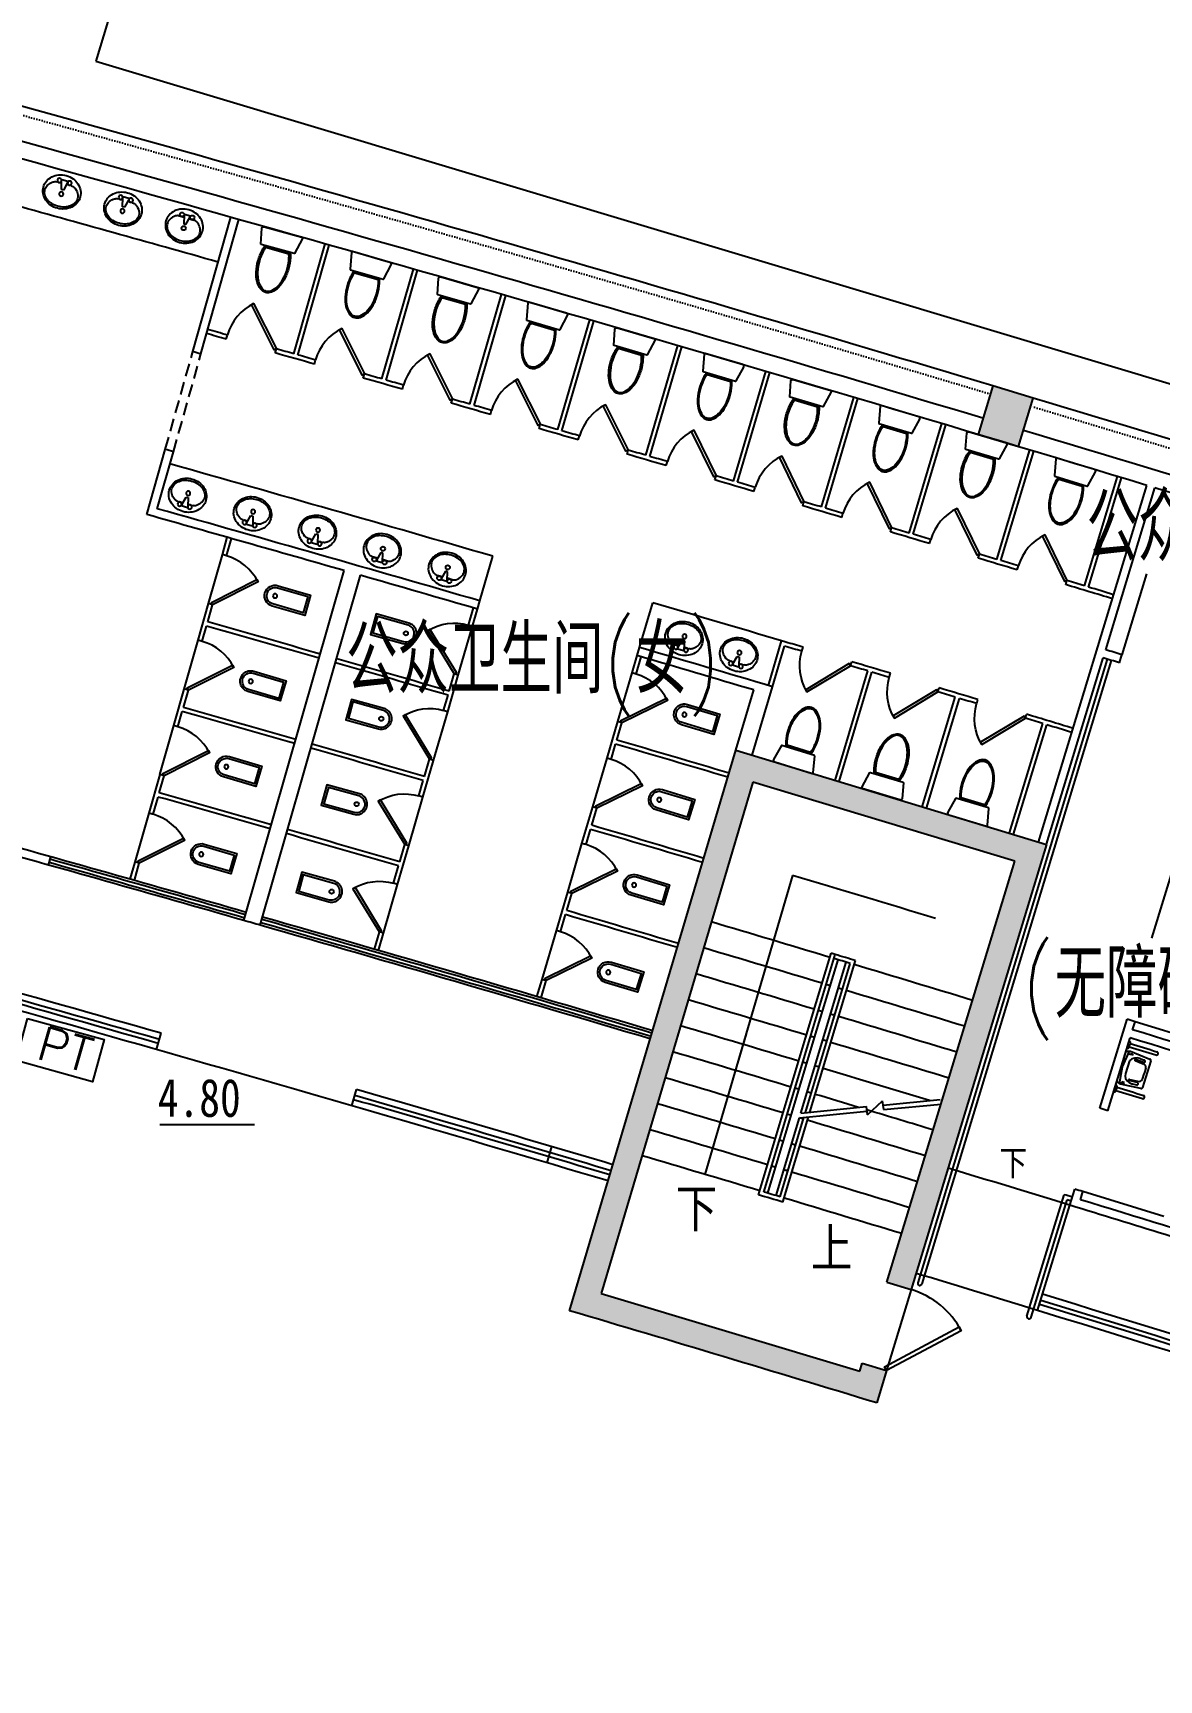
# Model space of a CAD drawing. Extents: x 23317406 to 24383751, y 42324270 to 43451021.
# Drawn here: x 23998117 to 24011418, y 43143351 to 43162812 of the extents above; entities that cross this region are included whole.
import ezdxf

# ---------------------------------------------------------------- set-up
doc = ezdxf.new("R2010")
doc.units = 0
doc.header["$MEASUREMENT"] = 0
doc.linetypes.add('DASHED', pattern=[0.75, 0.5, -0.25])
doc.linetypes.add('T-BW-SF$0$DOT2', pattern=[3.175, 0, -3.175])
doc.layers.get('0').update_dxf_attribs({"linetype": 'CONTINUOUS'})
for name, color, linetype in [('场地', 5, 'CONTINUOUS'), ('墙', 7, 'CONTINUOUS'), ('投影', 9, 'CONTINUOUS'), ('柱填充', 8, 'CONTINUOUS'), ('柱形', 7, 'CONTINUOUS'), ('标注', 7, 'CONTINUOUS'), ('栏杆', 146, 'CONTINUOUS'), ('楼梯', 5, 'CONTINUOUS'), ('汉字', 7, 'CONTINUOUS'), ('监控管线', 11, 'CONTINUOUS'), ('辅助件', 9, 'CONTINUOUS'), ('门禁管线', 6, 'CONTINUOUS'), ('门窗', 7, 'CONTINUOUS')]:
    doc.layers.add(name, color=color, linetype=linetype)
doc.styles.add('ATT', font='txt')
doc.styles.add('HZ', font='txt.shx', dxfattribs={"bigfont": 'hztxt.shx'})
doc.styles.add('KSHZ', font='ROMANS.shx', dxfattribs={"height": 800, "bigfont": 'dfhz.shx'})
doc.styles.add('Q1', font='SimSun.ttf', dxfattribs={"width": 0.8, "height": 450})

# ---------------------------------------------------------------- blocks, each defined once
blk = doc.blocks.new('A$C3C4F7BE9')
at = {"layer": '场地'}
for p, q in [((8126, 44745), (0, 4559)), ((0, 4559), (22543, 0))]:
    blk.add_line(p, q, dxfattribs=at)
blk = doc.blocks.new('WC-3')
for points in [[(382, 218, 0.033558), (397, 269, 0.056391), (412, 405, 0.056391), (397, 541, 0.070142), (358, 644, 0.106098), (290, 721, 0.162033), (225, 743, 0.162033), (161, 721, 0.106098), (93, 644, 0.070142), (54, 541, 0.056391), (38, 405, 0.056391), (54, 269, 0.033558), (69, 218)], [(55, 405, -0.056391), (70, 537, -0.070142), (108, 636, -0.106098), (170, 708, -0.162033), (225, 726, -0.162033), (280, 708, -0.106098), (343, 636, -0.070142), (381, 537, -0.056391), (396, 405, -0.056391), (381, 273, -0.027675), (369, 232), (81, 232, -0.027675), (70, 273, -0.056391)], [(-20, 24, 0.477064), (0, 0), (463, 0, 0.477064), (473, 12), (431, 207, 0.354037), (426, 211), (24, 211, 0.354037), (19, 207)]]:
    blk.add_lwpolyline(points, format="xyb", close=True)
blk = doc.blocks.new('A$C7FE16A13')
at = {"layer": '门窗'}
blk.add_lwpolyline([(517, 587), (532, 561), (15, 257), (0, 283)], close=True, dxfattribs=at)
blk.add_arc((517, 587), 600, 210.4472, 257.9761, dxfattribs=at)
blk = doc.blocks.new('M100')
at = {"layer": '门窗'}
blk.add_line((0, 1000), (0, 0), dxfattribs=at)
blk = doc.blocks.new('A$C77207E31')
at = {"layer": '辅助件'}
for points in [[(316, 394, 1), (69, 437), (0, 43), (246, 0)], [(291, 398, 1), (94, 433), (29, 64), (226, 29)]]:
    blk.add_lwpolyline(points, format="xyb", close=True, dxfattribs=at)
blk.add_circle((193, 416), 25, dxfattribs=at)
blk = doc.blocks.new('15PLAV04')
at = {"color": 0, "linetype": 'ByBlock'}
for p, q in [((2.5, -1.5), (2.5, 1.5)), ((7, 0.5), (3, 1.5)), ((4, 1.25), (4, 3.635323)), ((7, -0.5), (7, 0.5)), ((3, -1.5), (7, -0.5)), ((4, -3.628449), (4, -1.25))]:
    blk.add_line(p, q, dxfattribs=at)
blk.add_lwpolyline([(8, 9, 0.109452), (4.986152, 8.332258, 0.102376), (2.343146, 6.363961, 0.093737), (0.622313, 3.491319, 0.088426), (0, 0, 0.088426), (0.622313, -3.491319, 0.093737), (2.343146, -6.363961, 0.102376), (4.986152, -8.332258, 0.109452), (8, -9, 0.109452), (11.013848, -8.332258, 0.102376), (13.656854, -6.363961, 0.093737), (15.377687, -3.491319, 0.088426), (16, 0, 0.088426), (15.377687, 3.491319, 0.093737), (13.656854, 6.363961, 0.102376), (11.013848, 8.332258, 0.109452)], format="xyb", close=True, dxfattribs=at)
for centre in [(3, 2.5), (9, 0), (3, -2.5)]:
    blk.add_circle(centre, 1, dxfattribs=at)
for centre, radius, start, end in [((9, 3.446272), 4.553728, 90, 118.911201), ((9, 3.446272), 4.553728, 61.088799, 90), ((7, 3.635323), 3, 146.09549, 180), ((11.358035, 0.706347), 8.250845, 143.130102, 146.09549), ((9.915843, 1.787992), 6.448105, 118.911201, 143.130102), ((8.084157, 1.787992), 6.448105, 36.869898, 61.088799), ((6.641965, 0.706347), 8.250845, 17.257939, 36.869898), ((4.368267, 0), 10.631733, 0, 17.257939), ((4.368267, 0), 10.631733, 342.742061, 0), ((7, -3.628449), 3, 180, 212.259808), ((9.915843, -1.787992), 6.448105, 212.259808, 241.088799), ((9, -3.446272), 4.553728, 241.088799, 270), ((9, -3.446272), 4.553728, 270, 298.911201), ((8.084157, -1.787992), 6.448105, 298.911201, 323.130102), ((6.641965, -0.706347), 8.250845, 323.130102, 342.742061)]:
    blk.add_arc(centre, radius, start, end, dxfattribs=at)
at = {"color": 0, "linetype": 'ByBlock', "style": 'ATT'}
for tag, p, flags in [('ITEM', (0, -17.5), 3), ('ROOM_NUMBER', (0, -26.5), 1)]:
    blk.add_attdef(tag, p, '', height=6, dxfattribs=dict(at, flags=flags))
blk = doc.blocks.new('A$C62181696')
at = {"layer": '监控管线'}
blk.add_lwpolyline([(0, 519), (936, 519), (936, 3), (0, 3)], close=True, dxfattribs=at)
at = {"layer": '门禁管线', "color": 6, "style": 'HZ'}
blk.add_text('PT', height=400, rotation=359.4412, dxfattribs=at).set_placement((206, 91, -121))
blk = doc.blocks.new('A$C28D63360')
at = {"layer": '监控管线'}
blk.add_blockref('A$C62181696', (0, 0), dxfattribs=at)

msp = doc.modelspace()

# ---------------------------------------------------------------- hatches: boundary and pattern name
at = {"layer": '柱填充'}
for points in [[(24009932.24712, 43158498.41831), (24009453.358, 43158642.17231), (24009280.84344, 43158067.5083), (24009759.73256, 43157923.7543)], [(24009715.7403, 43153027.25903), (24008203.92792, 43148051.88317), (24008491.25816, 43147965.61426), (24010088.56851, 43153222.36402), (24006420.36119, 43154336.98157), (24004455.69985, 43147714.51391, -0.0017492192), (24008083.94859, 43146625.15813), (24008200.5231, 43147008.80493), (24007913.19286, 43147095.07383), (24007884.11936, 43146999.3929), (24004828.804, 43147916.73012), (24006621.35964, 43153959.71039)]]:
    msp.add_hatch(color=256, dxfattribs=at).paths.add_polyline_path(points)

# ---------------------------------------------------------------- linework, layer by layer
at = {"layer": '墙'}
for p, q in [((24000004.86215, 43159045.88723), (24000452.55906, 43160633.9985)), ((24000101.11325, 43159018.76296), (24000548.8077, 43160606.8655)), ((23999462.2022, 43157120.91442), (23999679.26618, 43157890.90354)), ((23999585.58631, 43157190.03883), (23999775.51729, 43157863.7793)), ((24009992.8881, 43153251.43737), (24011273.55901, 43157466.12644)), ((24010787.76985, 43155523.43624), (24011369.23679, 43157437.04444)), ((24000609.02839, 43152324.96506), (24001794.0076, 43156458.46538)), ((24000801.28421, 43152269.84975), (24001986.26342, 43156403.35007)), ((24003366.7426, 43156005.37098), (24003394.56481, 43156101.42266)), ((24005253.63903, 43155455.05918), (24005281.81363, 43155551.00808)), ((24010090.00953, 43153227.10641), (24010758.69651, 43155427.75583)), ((24010950.01013, 43155369.54757), (24010979.1356, 43155465.21213)), ((24006420.36119, 43154336.98157), (24006631.46846, 43155048.58056)), ((24006611.72618, 43154278.83361), (24006851.65183, 43155087.57345)), ((24009141.53161, 43153200.33858), (24009141.51797, 43153200.29348)), ((23998300.60808, 43152980.77917), (23998327.72435, 43153077.03252)), ((24009237.2517, 43153171.39616), (24009237.26533, 43153171.44126)), ((24011333.80152, 43152115.09252), (24011656.80371, 43153166.60077)), ((24010717.16099, 43150107.66768), (24011040.16317, 43151159.17593)), ((24011106.391, 43151034.22043), (24011135.75483, 43151129.81209)), ((24010812.75265, 43150078.30384), (24011077.02716, 43150938.62877)), ((24010364.79497, 43148960.56777), (24010423.52264, 43149151.75109)), ((24010489.75047, 43149026.79559), (24010519.1143, 43149122.38725))]:
    msp.add_line(p, q, dxfattribs=at)
at = {"layer": '墙', "ltscale": 5000}
for start, end in [(67.1172342395, 67.1172342395), (66.2587266313, 66.2587266313), (64.4772342395, 64.4772342395), (64.9387266313, 64.9387266313)]:
    msp.add_arc((23850578.58196, 42857442.58139), 533172.67138, start, end, dxfattribs=at)
at = {"layer": '墙'}
for centre, radius, start, end in [((23850634.74669, 42857737.27781), 530172.67138, 79.4743453394, 79.4743453394), ((23850639.30178, 42857736.37231), 530172.67138, 78.1227654233, 78.1227654233), ((23850644.55659, 42857735.23786), 530172.67138, 77.5606287088, 77.5606287088), ((23850649.0789, 42857734.18074), 530172.67138, 76.2090487927, 76.2090487927), ((23850578.58196, 42628618.81785), 553322.67138, 73.3138876935, 74.5820730186), ((23850578.58196, 42628618.81785), 552922.67138, 73.3138876935, 74.5820730186), ((23850578.58196, 42628618.81785), 553322.67138, 71.9938866954, 73.2620759435), ((23850578.58196, 42628618.81785), 552922.67138, 71.9938866954, 73.2620759435)]:
    msp.add_arc(centre, radius, start, end, dxfattribs=at)
at = {"layer": '墙', "ltscale": 300}
for radius, start, end in [(552722.67138, 73.0981274419, 74.5820646083), (551072.67138, 74.2565768648, 74.2669740017), (549872.67138, 74.2565768648, 74.2669966916), (552722.67138, 72.7024188423, 73.0877613428), (549072.67138, 74.0140589031, 74.2670118733), (549172.67138, 73.8432694353, 74.2565768648), (549072.67138, 73.8432689603, 73.9931888861), (549172.67138, 73.4673967096, 73.6381674634), (550722.67138, 73.0669133743, 73.0877236974), (549072.67138, 73.4882651297, 73.6381679384), (550622.67138, 73.0669133743, 73.0877218079), (544772.67138, 74.0141412687, 74.3716983715), (544872.67138, 74.0141393384, 74.3716983715), (544772.67138, 73.9931065205, 74.0141412687), (544772.67138, 73.4883606393, 73.9931065205), (544872.67138, 73.4883584011, 73.9931084507), (546622.67138, 72.9188544538, 72.9293362327), (546422.67138, 72.7025383586, 72.9188525355), (546522.67138, 72.70253644, 72.9188534948), (545522.67138, 72.918843886, 72.9293468005), (544522.67138, 72.9188342418, 72.9293564446), (544322.67138, 72.6815266742, 72.9293583777), (544422.67138, 72.7025768787, 72.9188332755)]:
    msp.add_arc((23850578.58196, 42628618.81785), radius, start, end, dxfattribs=at)
at = {"layer": '柱填充', "linetype": 'T-BW-SF$0$DOT2', "ltscale": 10}
for start, end in [(73.3138876935, 74.5820730186), (71.9938866954, 73.2620759435)]:
    msp.add_arc((23850578.58196, 42628618.81785), 553222.67138, start, end, dxfattribs=at)
at = {"layer": '柱形'}
for p, q in [((24009453.358, 43158642.17231), (24009280.84344, 43158067.5083)), ((24009932.24712, 43158498.41831), (24009453.358, 43158642.17231)), ((24009759.73256, 43157923.7543), (24009932.24712, 43158498.41831)), ((24009280.84344, 43158067.5083), (24009759.73256, 43157923.7543))]:
    msp.add_line(p, q, dxfattribs=at)
at = {"layer": '柱形', "ltscale": 1000}
for p, q in [((24004455.69985, 43147714.51391), (24006420.36119, 43154336.98157)), ((24006420.36119, 43154336.98157), (24010088.56851, 43153222.36402)), ((24006621.35964, 43153959.71039), (24004828.804, 43147916.73012)), ((24009715.7403, 43153027.25903), (24006621.35964, 43153959.71039)), ((24010088.56851, 43153222.36402), (24008491.25816, 43147965.61426)), ((24008203.92792, 43148051.88317), (24009715.7403, 43153027.25903)), ((24008203.92792, 43148051.88317), (24008491.25816, 43147965.61426)), ((24004828.804, 43147916.73012), (24007884.11936, 43146999.3929)), ((24007884.11936, 43146999.3929), (24007913.19286, 43147095.07383)), ((24007913.19286, 43147095.07383), (24008200.20574, 43147008.90021)), ((24008200.24198, 43147007.87978), (24008083.94859, 43146625.15813))]:
    msp.add_line(p, q, dxfattribs=at)
msp.add_arc((23850578.58196, 42628618.81785), 541422.67138, 73.0875449925, 73.4884360993, dxfattribs=at)
at = {"layer": '标注'}
for p, q in [((24007089.2383, 43152857.07235), (24006054.19544, 43149325.58118)), ((24006540.66109, 43150985.36671), (24006448.76182, 43150678.14435))]:
    msp.add_line(p, q, dxfattribs=at)
for points in [[(24008778.92694, 43152349.64936, 0, 0, 0), (24008170.03252, 43150481.22017, 100, 0, 0), (24008072.36742, 43150175.78183, 0, 0, 0)], [(24007664.92039, 43148768.51645, 0, 0, 0), (24007922.41496, 43149693.33889, 100, 0, 0), (24008010.14109, 43150001.77879, 0, 0, 0)], [(24009651.24366, 43149179.14949, 0, 0, 0), (24009350.82981, 43148267.36469, 100, 0, 0), (24009252.17416, 43147962.24486, 0, 0, 0)]]:
    msp.add_lwpolyline(points, format="xyseb", dxfattribs=at)
msp.add_arc((23850578.58196, 42628618.81785), 547102.67138, 73.1923119283, 73.3770729964, dxfattribs=at)
at = {"layer": '栏杆', "ltscale": 1000}
for p, q in [((24010806.53341, 43155413.2083), (24008567.88097, 43148045.80117)), ((24010854.369, 43155398.65642), (24008615.72117, 43148031.26449))]:
    msp.add_line(p, q, dxfattribs=at)
at = {"layer": '栏杆'}
for p, q in [((24009858.1076, 43147651.64177), (24010298.56176, 43149085.5057)), ((24009905.90343, 43147636.95986), (24010331.67904, 43149023.03893))]:
    msp.add_line(p, q, dxfattribs=at)
at = {"layer": '栏杆', "ltscale": 300}
for radius, start, end in [(544422.67138, 72.929357411, 72.9398815466), (544372.67138, 72.9293578943, 72.9346204454)]:
    msp.add_arc((23850578.58196, 42628618.81785), radius, start, end, dxfattribs=at)
at = {"layer": '栏杆', "ltscale": 1000}
msp.add_arc((24008591.80107, 43148038.53283), 25, 163.098127439, 343.098127441, dxfattribs=at)
at = {"layer": '栏杆'}
msp.add_arc((24009882.00551, 43147644.30081), 25, 162.924095343, 342.924095343, dxfattribs=at)
at = {"layer": '楼梯'}
for p, q in [((24007187.02032, 43150050.47324), (24007722.0558, 43151832.48107)), ((24007243.27977, 43150933.35644), (24007544.87617, 43151937.86394)), ((24007294.58086, 43150060.96636), (24007832.20483, 43151851.59551)), ((24007296.75051, 43150937.57208), (24007592.76757, 43151923.49683)), ((24007350.22059, 43150941.78551), (24007626.27958, 43151861.23722)), ((24007240.80059, 43150055.7198), (24007769.94391, 43151818.103)), ((24006687.94303, 43149083.73251), (24007243.27977, 43150933.35644)), ((24006750.21252, 43149117.25356), (24007296.75051, 43150937.57208)), ((24006798.10261, 43149102.8821), (24007350.22059, 43150941.78551)), ((24006893.87883, 43149074.12595), (24007169.93782, 43149993.57766)), ((24006941.76495, 43149059.74127), (24007223.71809, 43149998.82422)), ((24006975.27168, 43148997.46407), (24007277.49835, 43150004.07077))]:
    msp.add_line(p, q, dxfattribs=at)
for radius, start, end in [(546302.67138, 73.3037123135, 73.4568575913), (545982.67138, 73.303721534, 73.4568452973), (546352.67138, 73.2984673943, 73.3037108738), (546302.67138, 73.2774925168, 73.2984683541), (546352.67138, 73.272249997, 73.2984673943), (545662.67138, 73.3037307652, 73.456832989), (546302.67138, 73.1191032796, 73.2722485573), (545982.67138, 73.2932274682, 73.298474501), (545982.67138, 73.2774863698, 73.2827334026), (545982.67138, 73.1191155735, 73.2722393369), (545342.67138, 73.3037400073, 73.4568206662), (545662.67138, 73.2932305453, 73.2984806552), (545022.67138, 73.3037492603, 73.4568083289), (545662.67138, 73.2774802156, 73.2827303255), (545662.67138, 73.1191278818, 73.2722301056), (545342.67138, 73.293233626, 73.2984868166), (545342.67138, 73.2774740542, 73.2827272448), (545342.67138, 73.1191402046, 73.2722208635), (544702.67138, 73.3037585241, 73.4567959772), (544382.67138, 73.3037677988, 73.4567836109), (545022.67138, 73.2932367103, 73.2984929852), (545022.67138, 73.2774678856, 73.2827241605), (545022.67138, 73.134287609, 73.2722116106), (544702.67138, 73.2932397982, 73.2984991611), (544702.67138, 73.2774617097, 73.2827210726), (544702.67138, 73.2159417834, 73.2722023468), (544062.67138, 73.3037770844, 73.4567712301), (544702.67138, 73.1191648936, 73.2054408574), (544382.67138, 73.2932428898, 73.2985053442), (544382.67138, 73.2774555266, 73.282717981), (544382.67138, 73.1191772599, 73.2721930721), (543742.67138, 73.3037863809, 73.4567588347), (544062.67138, 73.293245985, 73.2985115347), (544062.67138, 73.2774493362, 73.2827148858), (543422.67138, 73.3037956884, 73.4567464247), (544062.67138, 73.1191896407, 73.2721837865), (543742.67138, 73.2932490839, 73.2985177324), (543742.67138, 73.2774431385, 73.282711787), (543742.67138, 73.1192020361, 73.2721744899), (543422.67138, 73.2774369335, 73.2985239373), (543372.67138, 73.2721637271, 73.3037971437), (543422.67138, 73.1192144461, 73.2721651824)]:
    msp.add_arc((23850578.58196, 42628618.81785), radius, start, end, dxfattribs=at)
at = {"layer": '汉字'}
for p, q in [((24007187.02032, 43150050.47324), (24007961.06568, 43150125.98555)), ((24007972.42167, 43150028.37416), (24007961.06568, 43150125.98555)), ((24007972.42167, 43150028.37416), (24008153.30701, 43150195.43772)), ((24008165.49214, 43150090.69937), (24008153.30701, 43150195.43772)), ((24008159.13896, 43150145.30867), (24008832.00357, 43150210.95025)), ((24008164.47607, 43150090.60024), (24008843.53985, 43150156.84659)), ((24007169.93782, 43149993.57766), (24007965.3867, 43150071.178))]:
    msp.add_line(p, q, dxfattribs=at)
at = {"layer": '汉字', "color": 0}
msp.add_line((23999616.47363, 43149915.09242), (24000734.47363, 43149915.09242), dxfattribs=at)
at = {"layer": '辅助件'}
for p, q in [((24001199.11989, 43159019.87017), (24001568.10239, 43160318.46631)), ((24001247.2175, 43159006.2093), (24001616.2, 43160304.80543)), ((24002238.85922, 43158723.5085), (24002610.24836, 43160021.4184)), ((24002286.92995, 43158709.75334), (24002658.31909, 43160007.66324)), ((24003278.36635, 43158425.0075), (24003652.43953, 43159722.14639)), ((24003326.41002, 43158411.15808), (24003700.48319, 43159708.29696)), ((24004316.93526, 43158124.56991), (24004693.41237, 43159421.01312)), ((24000400.62399, 43159194.01865), (24000414.2115, 43159242.13704)), ((24004364.95168, 43158110.62632), (24004741.42878, 43159407.06952)), ((24000977.92968, 43159030.66178), (24000991.56955, 43159078.76536)), ((24005354.91306, 43157822.09644), (24005733.79281, 43159117.83953)), ((24005402.90204, 43157808.05872), (24005781.78179, 43159103.80182)), ((24001440.70633, 43158899.22236), (24001454.38817, 43158947.31401)), ((24002017.6906, 43158734.73381), (24002031.42476, 43158782.81055)), ((24002480.55966, 43158602.2866), (24002494.33581, 43158650.35132)), ((24006392.64609, 43157517.48505), (24006774.20537, 43158812.44162)), ((24006440.60744, 43157503.35322), (24006822.16672, 43158798.30979)), ((24003057.22018, 43158436.66661), (24003071.04862, 43158484.71632)), ((24007429.4295, 43157210.94262), (24007813.38866, 43158505.18965)), ((24007477.36306, 43157196.71678), (24007861.32222, 43158490.96382)), ((24003519.47772, 43158303.41304), (24003533.34808, 43158351.45066)), ((24004095.81237, 43158136.66263), (24004109.735, 43158184.68513)), ((24008465.95976, 43156902.26324), (24008852.59535, 43158195.71325)), ((24008513.86532, 43156887.9434), (24008900.5009, 43158181.39341)), ((24004558.15838, 43158002.40092), (24004572.12294, 43158050.41124)), ((24005134.16484, 43157834.52035), (24005148.18164, 43157882.51545)), ((24009501.88255, 43156591.55131), (24009891.19292, 43157884.19878)), ((24009549.75993, 43156577.13753), (24009939.07029, 43157869.78499)), ((24005595.89616, 43157699.45469), (24005609.95484, 43157747.43753)), ((24006171.57233, 43157530.44499), (24006185.68321, 43157578.41251)), ((24010536.84439, 43156278.91396), (24010928.55033, 43157570.83751)), ((24010584.69341, 43156264.40633), (24010976.39935, 43157556.32988)), ((24006633.38816, 43157394.37084), (24006647.54093, 43157442.32602)), ((24007208.73171, 43157224.23228), (24007222.93665, 43157272.17203)), ((24007669.92971, 43157087.35659), (24007684.17648, 43157135.28393)), ((24008244.93854, 43156916.09021), (24008259.23746, 43156964.00201)), ((24000354.21438, 43156647.41442), (24000412.34824, 43156852.32771)), ((24000402.31609, 43156633.76798), (24000460.44995, 43156838.68126)), ((24008706.21709, 43156778.20571), (24008720.55784, 43156826.10501)), ((24000190.45702, 43156070.1939), (24000354.122, 43156647.44063)), ((24003394.56481, 43156101.42266), (24003547.58696, 43156629.70688)), ((24009280.88887, 43156605.81178), (24009295.28174, 43156653.69544)), ((24009741.54646, 43156467.12817), (24009755.9811, 43156514.99926)), ((24010315.8791, 43156293.60773), (24010330.36583, 43156341.46308)), ((24000067.639, 43155637.27851), (24000190.45702, 43156070.1939)), ((24000180.6978, 43155852.59621), (24000238.55873, 43156056.54746)), ((24003259.45546, 43155814.69201), (24003318.71676, 43156019.28209)), ((24003307.4813, 43155800.78091), (24003366.7426, 43156005.37098)), ((24005281.81363, 43155551.00808), (24005436.74992, 43156078.73409)), ((24000115.74071, 43155623.63207), (24000167.05135, 43155804.4945)), ((24003140.54804, 43155224.47085), (24003307.57352, 43155800.75419)), ((23999903.88164, 43155060.05799), (24000067.639, 43155637.27851)), ((24006803.71828, 43155101.79931), (24006960.14609, 43155629.08514)), ((24006851.65183, 43155087.57345), (24006993.85893, 43155566.92421)), ((24007199.013, 43155505.98437), (24007213.2597, 43155553.91173)), ((24005193.62712, 43155250.68802), (24005253.63903, 43155455.05918)), ((24005241.60158, 43155236.60071), (24005301.61348, 43155440.97188)), ((24007774.02172, 43155334.71791), (24007788.32072, 43155382.62969)), ((24003015.3481, 43154792.2383), (24003140.54804, 43155224.47085)), ((24003033.53912, 43155034.75239), (24003092.5222, 43155238.38195)), ((24005024.57951, 43154674.9946), (24005193.53499, 43155250.71507)), ((24007592.67105, 43153980.76475), (24007979.08532, 43155273.47434)), ((24007640.51175, 43153966.22793), (24008026.99087, 43155259.1545)), ((24008232.02503, 43155197.81244), (24008246.3657, 43155245.71177)), ((23999781.06362, 43154627.14261), (23999903.88164, 43155060.058)), ((23999894.12242, 43154842.4603), (23999951.98335, 43155046.41155)), ((23999894.12242, 43154842.4603), (23999951.98335, 43155046.41155)), ((24002967.32226, 43154806.1494), (24003019.62801, 43154986.72656)), ((24008621.4378, 43153668.16479), (24009011.63986, 43154963.77301)), ((24008669.27815, 43153653.62807), (24009059.51724, 43154949.35925)), ((24008806.69677, 43155025.41863), (24008821.08971, 43155073.30227)), ((23999829.16533, 43154613.49616), (23999880.47597, 43154794.35859)), ((24002848.41484, 43154215.92823), (24003015.3481, 43154792.2383)), ((24009264.43071, 43154887.6152), (24009278.86529, 43154935.48631)), ((24009838.76324, 43154714.09469), (24009853.25006, 43154761.95002)), ((23999617.24457, 43154049.93959), (23999781.00186, 43154627.16012)), ((24004897.79379, 43154243.22455), (24005024.57951, 43154674.9946)), ((24005012.8238, 43154457.49563), (24005072.55396, 43154660.9073)), ((24009652.03762, 43153360.64653), (24010043.58505, 43154652.04727)), ((24009699.95235, 43153346.35564), (24010091.43407, 43154637.53964)), ((24004945.76825, 43154229.13724), (24004998.7365, 43154409.52118)), ((24002723.2149, 43153783.69569), (24002848.41484, 43154215.92823)), ((24002741.40592, 43154026.20978), (24002800.389, 43154229.83934)), ((24002741.40592, 43154026.20978), (24002800.389, 43154229.83934)), ((24004728.74618, 43153667.53114), (24004897.79379, 43154243.22455)), ((23999487.80149, 43153593.43686), (23999617.30626, 43154049.92209)), ((23999607.54704, 43153832.32439), (23999665.40797, 43154036.27564)), ((24002675.18906, 43153797.60679), (24002727.49481, 43153978.18395)), ((23999535.9032, 43153579.79041), (23999593.90059, 43153784.22268)), ((24002556.34324, 43153207.36778), (24002723.27656, 43153783.67782)), ((23999323.98255, 43153016.2338), (23999487.73985, 43153593.45434)), ((24004601.96046, 43153235.76108), (24004728.74618, 43153667.53114)), ((24004716.99047, 43153450.03216), (24004776.72063, 43153653.44383)), ((24004649.93491, 43153221.67377), (24004702.90317, 43153402.05771)), ((24002424.26526, 43152751.62042), (24002556.28164, 43153207.38562)), ((24002449.27272, 43153017.66717), (24002508.2558, 43153221.29673)), ((24004432.91285, 43152660.06767), (24004601.96046, 43153235.76108)), ((23999266.04673, 43152811.78407), (23999324.04413, 43153016.21634)), ((23999314.14844, 43152798.13762), (23999372.14584, 43153002.56989)), ((24002376.23942, 43152765.53152), (24002435.36162, 43152969.64133)), ((24002257.39348, 43152175.29254), (24002424.3268, 43152751.60259)), ((24004299.22436, 43152204.79013), (24004432.91285, 43152660.06767)), ((24004421.15714, 43152442.56869), (24004480.8873, 43152645.98036)), ((24004347.19881, 43152190.70282), (24004407.06984, 43152394.59424)), ((24002150.18397, 43151985.11164), (24002209.30617, 43152189.22146)), ((24002198.20981, 43151971.20054), (24002257.332, 43152175.31035)), ((24004130.17674, 43151629.09671), (24004299.22436, 43152204.79013)), ((24004070.30571, 43151425.2053), (24004130.17674, 43151629.09671)), ((24004118.28016, 43151411.118), (24004178.15119, 43151615.00941)), ((24011064.17367, 43150896.78523), (24011073.60642, 43150893.85746)), ((24010917.79131, 43150421.36738), (24011027.90466, 43150779.5971)), ((24010986.62427, 43150597.31863), (24011069.85348, 43150780.64587)), ((24011027.90466, 43150779.5971), (24011080.89736, 43150779.99222)), ((24011040.45765, 43150820.38136), (24011049.8834, 43150817.45577)), ((24011073.79584, 43150733.19683), (24011079.83464, 43150752.84275)), ((24011079.83464, 43150752.84275), (24011106.39222, 43150744.67943)), ((24011080.89736, 43150779.99222), (24011308.43609, 43150686.72918)), ((24011106.39222, 43150744.67943), (24011100.35342, 43150725.03351)), ((24011136.01695, 43150669.64941), (24011229.3797, 43150633.601)), ((24011233.21619, 43150648.72205), (24011143.70491, 43150682.81444)), ((24011195.40466, 43150693.86287), (24011241.52068, 43150675.79707)), ((24011320.88925, 43150666.32716), (24011223.81379, 43150350.51337)), ((24010952.26025, 43150398.94882), (24010986.62427, 43150597.31863)), ((24011221.09797, 43150449.93676), (24011240.57629, 43150513.3052)), ((24011240.57629, 43150513.3052), (24011242.24821, 43150518.74444)), ((24011261.72653, 43150582.11288), (24011242.24821, 43150518.74444)), ((24010881.79764, 43150304.21568), (24010891.22339, 43150301.29009)), ((24010921.45024, 43150365.20083), (24010903.82135, 43150307.84909)), ((24010961.41266, 43150391.27486), (24010917.79131, 43150421.36738)), ((24011202.05105, 43150340.6287), (24010961.41266, 43150391.27486)), ((24010977.79408, 43150420.87607), (24010971.75527, 43150401.23014)), ((24011004.35166, 43150412.71275), (24010977.79408, 43150420.87607)), ((24010998.31285, 43150393.06682), (24011004.35166, 43150412.71275)), ((24011160.09617, 43150410.84202), (24011066.88993, 43150432.91368)), ((24011067.92403, 43150448.12399), (24011165.41544, 43150425.50727)), ((24011103.45766, 43150394.73342), (24011151.75899, 43150383.77704))]:
    msp.add_line(p, q, dxfattribs=at)
at = {"layer": '辅助件', "linetype": 'DASHED', "ltscale": 300}
for p, q in [((23999679.26618, 43157890.90354), (24000004.86215, 43159045.88723)), ((23999775.51729, 43157863.7793), (24000101.11325, 43159018.76296))]:
    msp.add_line(p, q, dxfattribs=at)
at = {"layer": '辅助件'}
for points in [[(24011067.37583, 43150667.15787), (24011020.58799, 43150516.8104), (24011018.2325, 43150486.79686)], [(24011195.40466, 43150693.86287), (24011161.31143, 43150702.04531), (24011127.41012, 43150700.42961), (24011097.78972, 43150689.21064), (24011067.37583, 43150667.15787), (24011067.37583, 43150667.15787)], [(24011143.70491, 43150682.81444), (24011140.45588, 43150683.56178), (24011137.23874, 43150683.37584), (24011134.44153, 43150682.27904), (24011132.40162, 43150680.40368), (24011131.36507, 43150677.97595), (24011131.4569, 43150675.28866), (24011132.66603, 43150672.66596), (24011134.84662, 43150670.42417), (24011136.01695, 43150669.64941)], [(24011233.21619, 43150648.72205), (24011239.34891, 43150647.91265), (24011245.16927, 43150648.85625), (24011249.97525, 43150651.43906), (24011253.18717, 43150655.34953), (24011254.41763, 43150660.11601), (24011253.51821, 43150665.1636), (24011250.59741, 43150669.88347), (24011246.00751, 43150673.70634), (24011241.52068, 43150675.79707)], [(24011320.88925, 43150666.32716), (24011321.32654, 43150671.89905), (24011319.38047, 43150677.51527), (24011315.28576, 43150682.49843), (24011309.5363, 43150686.24749), (24011308.43609, 43150686.72918)], [(24011018.2325, 43150486.79686), (24011023.18761, 43150458.38945), (24011039.53029, 43150431.79608), (24011065.28937, 43150410.2243), (24011097.35791, 43150396.27598), (24011103.45766, 43150394.73342)], [(24011261.72653, 43150582.11288), (24011262.81974, 43150596.0426), (24011257.95456, 43150610.08316), (24011247.7178, 43150622.54107), (24011233.34415, 43150631.91371), (24011229.3797, 43150633.601)], [(24011067.92403, 43150448.12399), (24011064.71843, 43150447.89283), (24011061.9505, 43150446.75473), (24011059.95408, 43150444.84697), (24011058.96998, 43150442.39966), (24011059.1169, 43150439.70797), (24011060.37711, 43150437.09657), (24011062.59861, 43150434.88042), (24011065.51346, 43150433.32683), (24011066.88993, 43150432.91368)], [(24011151.75899, 43150383.77704), (24011157.89155, 43150382.9629), (24011163.71375, 43150383.90178), (24011168.52336, 43150386.48045), (24011171.74026, 43150390.38788), (24011172.97644, 43150395.15278), (24011172.08281, 43150400.20042), (24011169.16715, 43150404.922), (24011164.58113, 43150408.74801), (24011160.09617, 43150410.84202)], [(24011165.41544, 43150425.50727), (24011182.67286, 43150423.97573), (24011198.73837, 43150427.36645), (24011211.67425, 43150435.27045), (24011219.92022, 43150446.7344), (24011221.09797, 43150449.93676)], [(24011202.05105, 43150340.6287), (24011208.94713, 43150340.16259), (24011215.30572, 43150341.66133), (24011220.3599, 43150344.94415), (24011223.50006, 43150349.61508), (24011223.81379, 43150350.51337)]]:
    msp.add_lwpolyline(points, dxfattribs=at)
for centre, radius, start, end in [((23850578.58196, 42628618.81785), 552172.67138, 74.2669532892, 74.534644227), ((23493797.00562, 43311489.21255), 541642.67138, 342.7449489247, 342.7512959325), ((24011070.6421, 43150884.30692), 10, 342.751295932, 72.756542186), ((24170334.29214, 43669388.46764), 542422.67138, 252.9261923299, 252.9610500361), ((24011052.84773, 43150827.00631), 10, 252.756542186, 342.744948925), ((24170334.29214, 43669388.46764), 542462.67138, 252.9261913952, 252.9610465311), ((24011386.76609, 43150755.90436), 20, 252.961046531, 72.961046531), ((24010894.18771, 43150310.84062), 10, 252.756542186, 342.744948925), ((24170175.63212, 43668872.30196), 542402.67138, 252.9240953438, 252.9251362501), ((24170175.63212, 43668872.30196), 542462.67138, 252.9261913952, 252.9610465311), ((24010911.89162, 43150368.13898), 10, 342.913516802, 72.92513625), ((24170175.63212, 43668872.30196), 542422.67138, 252.9261923299, 252.9610500361), ((24011228.10607, 43150239.73868), 20, 252.961046531, 72.961046531)]:
    msp.add_arc(centre, radius, start, end, dxfattribs=at)
at = {"layer": '辅助件', "ltscale": 300}
for centre, radius, start, end in [((23850578.58196, 42628618.81785), 551322.67138, 74.2315599252, 74.2565768648), ((23850578.58196, 42628618.81785), 551372.67138, 74.2315599252, 74.2565768648), ((23850578.58196, 42628618.81785), 551322.67138, 74.1192122895, 74.1692082187), ((23850578.58196, 42628618.81785), 551372.67138, 74.146789149, 74.1692082187), ((23850578.58196, 42628618.81785), 551372.67138, 74.1192122895, 74.1415934091), ((23850578.58196, 42628618.81785), 551322.67138, 74.0068267038, 74.0568605831), ((23850578.58196, 42628618.81785), 551372.67138, 74.0344415134, 74.0568605831), ((23850578.58196, 42628618.81785), 551372.67138, 74.0068267038, 74.0292457735), ((23850578.58196, 42628618.81785), 551372.67138, 73.9220559276, 73.9444749974), ((23850578.58196, 42628618.81785), 551322.67138, 73.8944790681, 73.9444749974), ((23850578.58196, 42628618.81785), 551372.67138, 73.8944790681, 73.9168601877), ((23850578.58196, 42628618.81785), 551322.67138, 73.7820934824, 73.8321273617), ((23850578.58196, 42628618.81785), 551372.67138, 73.809708292, 73.8321273617), ((23850578.58196, 42628618.81785), 551372.67138, 73.7820934824, 73.8045125521), ((23850578.58196, 42628618.81785), 551372.67138, 73.6973606563, 73.719741776), ((23850578.58196, 42628618.81785), 549722.67138, 73.8432720449, 74.2565768648), ((23850578.58196, 42628618.81785), 551322.67138, 73.6697458467, 73.719741776), ((23850578.58196, 42628618.81785), 551372.67138, 73.6697458467, 73.6921649164), ((23850578.58196, 42628618.81785), 551322.67138, 73.557360261, 73.6073941403), ((23850578.58196, 42628618.81785), 551372.67138, 73.5849750706, 73.6073941403), ((23850578.58196, 42628618.81785), 551372.67138, 73.557360261, 73.5797793307), ((23850578.58196, 42628618.81785), 551322.67138, 73.4450126253, 73.4950085546), ((23850578.58196, 42628618.81785), 551372.67138, 73.4726274349, 73.4950085546), ((23850578.58196, 42628618.81785), 551372.67138, 73.4450126253, 73.467431695), ((23850578.58196, 42628618.81785), 551322.67138, 73.3326270396, 73.3826609189), ((23850578.58196, 42628618.81785), 551372.67138, 73.3602418492, 73.3826609189), ((23850578.58196, 42628618.81785), 551372.67138, 73.3326270396, 73.3550461093), ((23850578.58196, 42628618.81785), 548859.67138, 74.1587502887, 74.1639898649), ((23850578.58196, 42628618.81785), 551322.67138, 73.2202794039, 73.2702753332), ((23850578.58196, 42628618.81785), 551372.67138, 73.2478562635, 73.2702753332), ((23850578.58196, 42628618.81785), 551372.67138, 73.2202794039, 73.2426605236), ((23850578.58196, 42628618.81785), 551372.67138, 73.1355086278, 73.1579276975), ((23850578.58196, 42628618.81785), 551322.67138, 73.0981274419, 73.1579276975), ((23850578.58196, 42628618.81785), 551372.67138, 73.0981274419, 73.1303128879), ((23850578.58196, 42628618.81785), 548259.67138, 74.1587474107, 74.163992743), ((23850578.58196, 42628618.81785), 549722.67138, 73.4726168172, 73.6381674634), ((23850578.58196, 42628618.81785), 547997.67138, 74.0141195942, 74.1587461519), ((23850578.58196, 42628618.81785), 548047.67138, 74.0141186329, 74.1587463922), ((23850578.58196, 42628618.81785), 548859.67138, 73.8432579242, 73.8484975005), ((23850578.58196, 42628618.81785), 547809.67138, 74.1587502887, 74.1639898649), ((23850578.58196, 42628618.81785), 549722.67138, 73.4674054822, 73.4726168172), ((23850578.58196, 42628618.81785), 549672.67138, 73.4450967168, 73.4674046854), ((23850578.58196, 42628618.81785), 549722.67138, 73.4450967168, 73.4674054822), ((23850578.58196, 42628618.81785), 547997.67138, 73.8485016373, 73.993128195), ((23850578.58196, 42628618.81785), 548047.67138, 73.8485013969, 73.9931291562), ((23850578.58196, 42628618.81785), 549672.67138, 73.3602498838, 73.3825578524), ((23850578.58196, 42628618.81785), 549722.67138, 73.3327301061, 73.3825578524), ((23850578.58196, 42628618.81785), 548259.67138, 73.8432550462, 73.8485003785), ((23850578.58196, 42628618.81785), 548859.67138, 73.6329393982, 73.6381789744), ((23850578.58196, 42628618.81785), 549672.67138, 73.3327301061, 73.3550380748), ((23850578.58196, 42628618.81785), 547209.67138, 74.1587474107, 74.1639877106), ((23850578.58196, 42628618.81785), 549672.67138, 73.247906443, 73.2701912417), ((23850578.58195, 42628618.81785), 549722.67138, 73.220363495, 73.2701912413), ((23850578.58195, 42628618.81785), 549672.67138, 73.220363495, 73.2426714637), ((23850578.58196, 42628618.81785), 546947.67138, 74.0141195942, 74.1587511892), ((23850578.58196, 42628618.81785), 546997.67138, 74.0141186329, 74.1587463922), ((23850578.58196, 42628618.81785), 547809.67138, 73.8432579242, 73.8484975005), ((23850578.58195, 42628618.81785), 549722.67138, 73.0981274416, 73.1578246306), ((23850578.58196, 42628618.81785), 546759.67138, 74.1587570164, 74.1639965926), ((23850578.58196, 42628618.81785), 548259.67138, 73.6329365201, 73.6381818524), ((23850578.58195, 42628618.81785), 549672.67138, 73.135516662, 73.1578246306), ((23850578.58195, 42628618.81785), 549672.67138, 73.0981274416, 73.130304853), ((23850578.58196, 42628618.81785), 546947.67138, 73.8484966, 73.993128195), ((23850578.58196, 42628618.81785), 546997.67138, 73.8485013969, 73.9931291562), ((23850578.58196, 42628618.81785), 547997.67138, 73.4883087036, 73.6329352614), ((23850578.58196, 42628618.81785), 548047.67138, 73.4883077424, 73.6329355017), ((23850578.58196, 42628618.81785), 547209.67138, 73.8432600786, 73.8485003785), ((23850578.58196, 42628618.81785), 547809.67138, 73.6329393982, 73.6381789744), ((23850578.58196, 42628618.81785), 546159.67138, 74.1587541384, 74.1639994707), ((23850578.58196, 42628618.81785), 545897.67138, 74.0141195942, 74.1587461519), ((23850578.58196, 42628618.81785), 545947.67138, 74.014118633, 74.1587463923), ((23850578.58196, 42628618.81785), 546759.67138, 73.8432511965, 73.8484907728), ((23850578.58196, 42628618.81785), 545685.17138, 74.1587518578, 74.1640017512), ((23850578.58196, 42628618.81785), 547209.67138, 73.6329365201, 73.6381818524), ((23850578.58196, 42628618.81785), 545947.67138, 73.8485013969, 73.9931291562), ((23850578.58196, 42628618.81785), 546947.67138, 73.4883087036, 73.6329352614), ((23850578.58196, 42628618.81785), 546997.67138, 73.4883077424, 73.6329355017), ((23850578.58196, 42628618.81785), 545897.67138, 73.8485016372, 73.993128195), ((23850578.58196, 42628618.81785), 546159.67138, 73.8432483185, 73.8484936508), ((23850578.58196, 42628618.81785), 546759.67138, 73.6329393982, 73.6381789744), ((23850578.58196, 42628618.81785), 545085.17138, 74.1587489684, 74.1640046406), ((23850578.58196, 42628618.81785), 545685.17138, 73.843246038, 73.8484959314), ((23850578.58196, 42628618.81785), 546159.67138, 73.6329365201, 73.6381818524), ((23850578.58196, 42628618.81785), 545947.67138, 73.4883077424, 73.6329355017), ((23850578.58196, 42628618.81785), 545897.67138, 73.4883087036, 73.6329352614), ((23850578.58196, 42628618.81785), 545085.17138, 73.8432431486, 73.8484988208), ((23850578.58196, 42628618.81785), 545685.17138, 73.6329342396, 73.638184133), ((23850578.58196, 42628618.81785), 545085.17138, 73.6329313502, 73.6381870224)]:
    msp.add_arc(centre, radius, start, end, dxfattribs=at)
at = {"layer": '门窗'}
for p, q in [((23999575.52926, 43150800.32971), (23999630.4181, 43150992.69563)), ((24001883.70957, 43150136.2001), (24001939.85005, 43150329.7047)), ((24004188.92982, 43149461.86778), (24004245.51818, 43149653.74063)), ((24009983.06512, 43147717.8762), (24010364.79497, 43148960.56777)), ((24008490.97544, 43147964.68385), (24008200.24198, 43147007.87976))]:
    msp.add_line(p, q, dxfattribs=at)
msp.add_lwpolyline([(24008200.24198, 43147007.87976), (24008176.69283, 43147051.98688), (24009058.83508, 43147522.96993), (24009082.38424, 43147478.86282)], close=True, dxfattribs=at)
at = {"layer": '门窗', "ltscale": 300}
for radius, start, end in [(544802.67138, 74.0141412687, 74.2665342685), (544842.67138, 74.0141393384, 74.2665342685), (544802.67138, 73.4883606393, 73.9931065205), (544842.67138, 73.4883584011, 73.9931084507), (544322.67138, 72.9293583777, 73.0876013729)]:
    msp.add_arc((23850578.58196, 42628618.81785), radius, start, end, dxfattribs=at)
at = {"layer": '门窗'}
for centre, radius, start, end in [((23850578.58196, 42628618.81784), 543022.67139, 73.4883999426, 74.63432594), ((23850578.58196, 42628618.81785), 543147.67138, 74.0746684912, 74.5815688361), ((23850578.58196, 42628618.81784), 543222.67139, 74.0746684912, 74.5815994689), ((23850578.58196, 42628618.81785), 543097.67138, 74.0746684912, 74.5815688361), ((23850578.58196, 42628618.81784), 543222.67139, 73.4883846974, 73.8212452574), ((23850578.58196, 42628618.81785), 543097.67138, 73.488398253, 73.8212452574), ((23850578.58196, 42628618.81785), 543147.67138, 73.4883971268, 73.8212452574), ((23850578.58196, 42628618.81784), 543022.67139, 72.9293709774, 73.0875761734), ((24008200.24198, 43147007.87976), 1000, 28.098127429, 73.098127429), ((23850578.58196, 42628618.81785), 543097.67138, 72.2478268908, 72.9293702489), ((23850578.58196, 42628618.81785), 543147.67138, 72.2478268908, 72.9293697633), ((23850578.58196, 42628618.81785), 543222.67138, 72.2478268908, 72.9293690351), ((23850578.58196, 42628618.81784), 543022.67139, 71.9943920347, 72.9293709774)]:
    msp.add_arc(centre, radius, start, end, dxfattribs=at)

# ---------------------------------------------------------------- block references
at = {"layer": '场地', "rotation": 354.7199999999434}
msp.add_blockref('A$C3C4F7BE9', (23998439.07979, 43157936.64399), dxfattribs=at)
at = {"layer": '投影', "xscale": -1}
for p, rotation in [((24001435.2865, 43156149.1208), 63.66127107746475), ((24001147.3902, 43155139.36057), 63.66127107746475), ((24006270.08088, 43154742.49437), 63.13546018693157), ((24000859.4322, 43154129.61798), 63.66127780516793), ((24005972.93014, 43153735.41869), 63.13546018693157), ((24000563.18752, 43153096.24287), 63.66127780516793), ((24005675.77939, 43152728.343), 63.13546018693157), ((24005370.06378, 43151697.73008), 63.13546018693157)]:
    msp.add_blockref('A$C77207E31', p, dxfattribs=dict(at, rotation=rotation))
at = {"layer": '投影'}
for p, rotation in [((24002126.60575, 43155950.93551), 264.3459767117144), ((24001835.79188, 43154942.01168), 264.3459767117144), ((24001545.03969, 43153933.07013), 264.3459699840112), ((24001248.79477, 43152899.69508), 264.3459699840112)]:
    msp.add_blockref('A$C77207E31', p, dxfattribs=dict(at, rotation=rotation))
at = {"layer": '柱填充'}
for p, rotation in [((24000441.15766, 43159634.62497), 266.1119255906684), ((24001481.01288, 43159338.67016), 266.1119255906684), ((24002520.63673, 43159040.57593), 266.1119255906684), ((24003559.32312, 43158740.54475), 266.1119255906684), ((24004597.76975, 43158438.37507), 266.1119255906684), ((24005639.64875, 43158138.57278), 265.6624591478939), ((24006679.10352, 43157834.46971), 265.4377259265065), ((24007715.40433, 43157526.29969), 265.4377259265065), ((24008751.44861, 43157215.99312), 265.4377259265065), ((24009786.5327, 43156903.76077), 265.4377259265065), ((24000793.71341, 43156607.67034), 176.1852592314466), ((24000507.13803, 43155597.53443), 176.1852592314466), ((24005632.74292, 43155206.91233), 175.6594483409134), ((24000220.5009, 43154587.4161), 176.1852659591499), ((24005336.90959, 43154199.44886), 175.6594483409134), ((23999927.23888, 43153553.71031), 176.1852659591499), ((24005041.07626, 43153191.98539), 175.6594483409134), ((24004738.34015, 43152161.01444), 175.6594483409134)]:
    msp.add_blockref('A$C7FE16A13', p, dxfattribs=dict(at, rotation=rotation))
at = {"layer": '柱填充', "xscale": -1}
for p, rotation in [((24002913.67863, 43155999.92521), 151.8219885577325), ((24007011.15152, 43155161.62195), 241.3899381303513), ((24008043.82657, 43154852.32266), 241.3899381303513), ((24002621.54543, 43154991.3826), 151.8219885577325), ((24009075.89305, 43154540.99873), 241.3899381303513), ((24002329.47392, 43153982.82217), 151.8219818300293), ((24002030.52416, 43152950.74693), 151.8219818300293)]:
    msp.add_blockref('A$C7FE16A13', p, dxfattribs=dict(at, rotation=rotation))
at = {"layer": '监控管线', "rotation": 344.5594774625624}
msp.add_blockref('A$C28D63360', (23997915.57493, 43150666.61317), dxfattribs=at)
at = {"layer": '辅助件', "yscale": 25, "zscale": 25}
for p, xscale, rotation in [((23998509.59944, 43161125.60985), -25, 74.90055817514175), ((23999232.75123, 43160924.18831), -25, 74.82273498655418), ((23999958.85066, 43160720.88023), 25, 253.8927364811602), ((23999888.95672, 43157156.38013), -25, 254.2251632794279), ((24000655.74675, 43156939.16325), -25, 254.142022822903), ((24001422.22077, 43156720.83393), -25, 254.0588823663775), ((24002188.37717, 43156501.39263), 25, 73.97574192348499), ((24002954.21433, 43156280.83981), 25, 73.89260146696007), ((24005749.57457, 43155465.57528), -25, 253.5888354316859), ((24006397.46704, 43155274.31987), -25, 253.518362873079)]:
    msp.add_blockref('15PLAV04', p, dxfattribs=dict(at, xscale=xscale, rotation=rotation))
at = {"layer": '辅助件', "xscale": -1}
for p, rotation in [((24000847.59049, 43160521.96099), 164.3518475824255), ((24002932.73135, 43159928.46558), 164.1271143610372), ((24005015.52829, 43159326.79614), 163.9023811396501), ((24007095.94926, 43158716.96192), 163.6776479182631), ((24009173.96226, 43158098.9723), 163.4529146968746), ((24008355.97664, 43153749.21366), 343.1895775036728)]:
    msp.add_blockref('WC-3', p, dxfattribs=dict(at, rotation=rotation))
at = {"layer": '辅助件'}
for p, rotation in [((24002335.47839, 43160099.36594), 163.9365729257919), ((24004418.95025, 43159500.0378), 163.711839704405), ((24006500.05532, 43158892.54222), 163.4871064830178), ((24008578.76159, 43158276.88854), 163.2623732616294), ((24010655.03708, 43157653.08624), 163.0376400402424), ((24006877.83574, 43154199.90575), 342.640575994115), ((24008935.67867, 43153574.69105), 343.3009772333179)]:
    msp.add_blockref('WC-3', p, dxfattribs=dict(at, rotation=rotation))
at = {"layer": '门窗', "rotation": 343.0148899218811}
msp.add_blockref('M100', (24010979.1356, 43155465.21213), dxfattribs=at)
at = {"layer": '门窗', "xscale": -1, "rotation": 252.9240953430343}
for p in [(24011135.75483, 43151129.81209), (24010519.1143, 43149122.38725)]:
    msp.add_blockref('M100', p, dxfattribs=at)

# ---------------------------------------------------------------- texts
at = {"layer": '汉字', "style": 'KSHZ', "width": 0.8}
for s, p in [('公众卫生间', (24010561.74259, 43156570.73473)), ('公众卫生间(女)', (24001815.398, 43155006.0805)), ('(无障碍)', (24009800.70115, 43151176.08072))]:
    msp.add_text(s, height=800, dxfattribs=at).set_placement(p)
at = {"layer": '汉字', "color": 0, "style": 'Q1', "width": 0.8}
for s, height, p in [('4.80', 450, (23999591.39324, 43150005.77044)), ('下', 300, (24009533.32595, 43149311.74285)), ('下', 450, (24005709.25136, 43148699.98604)), ('上', 450, (24007306.99582, 43148234.40053))]:
    msp.add_text(s, height=height, dxfattribs=at).set_placement(p)

doc.saveas('drawing.dxf')
